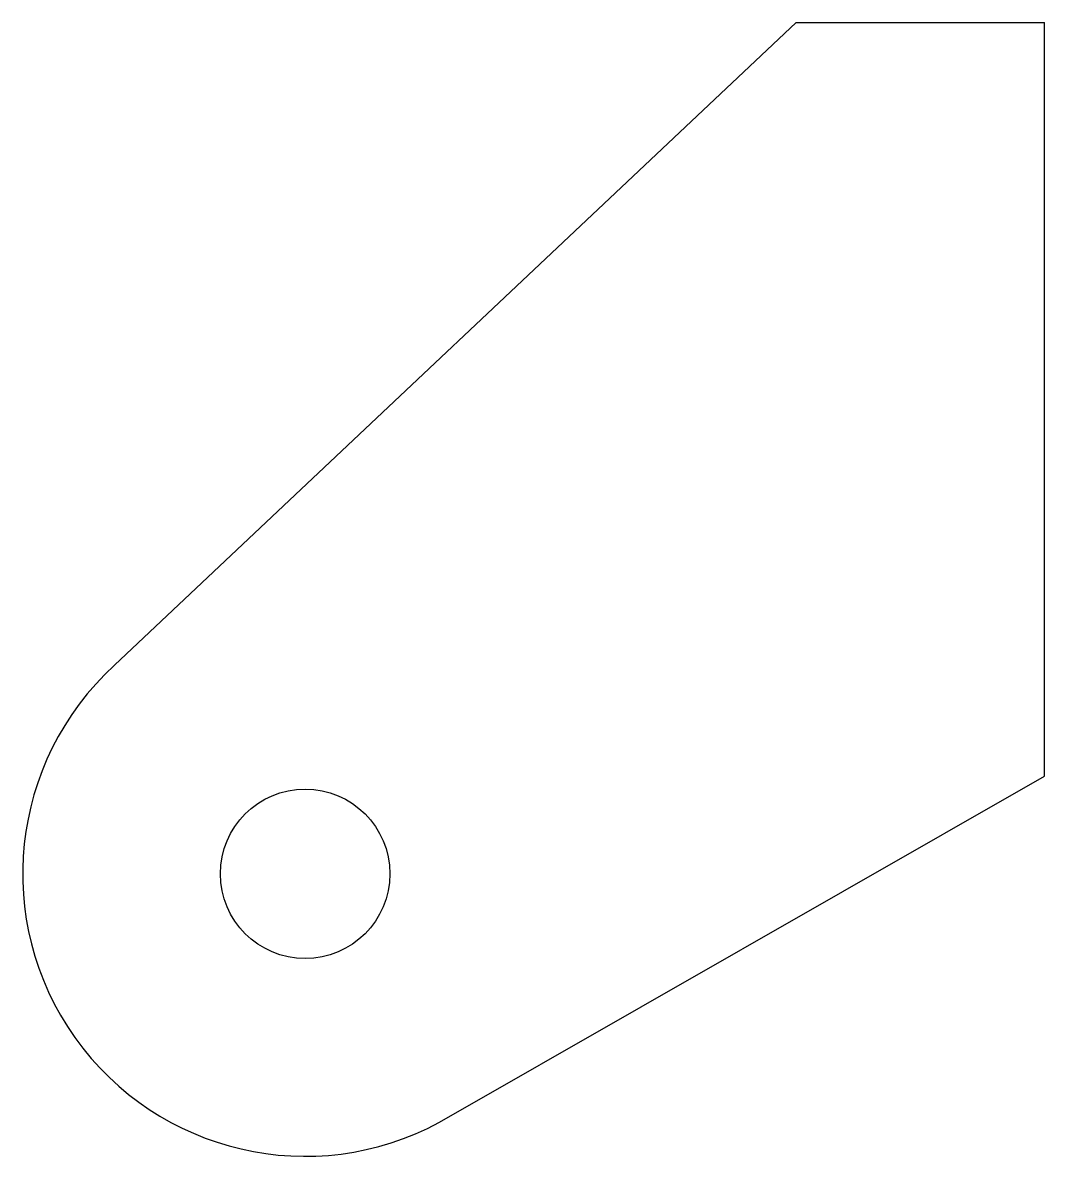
# Model space of a CAD drawing. Extents: x 18 to 109, y 8 to 109.
import ezdxf

# ---------------------------------------------------------------- set-up
doc = ezdxf.new("R2010")
doc.units = 0
doc.layers.get('0').update_dxf_attribs({"linetype": 'CONTINUOUS'})

msp = doc.modelspace()

# ---------------------------------------------------------------- linework, layer by layer
for p, q in [((26.57, 51.84), (86.91, 108.71)), ((86.91, 108.71), (108.88, 108.71)), ((108.88, 42.03), (108.88, 108.71)), ((55.33, 11.4), (108.88, 42.03))]:
    msp.add_line(p, q)
msp.add_circle((43.44, 33.39), 7.5)
msp.add_arc((43.44, 33.39), 25, 132.4371, 298.4043)

doc.saveas('drawing.dxf')
